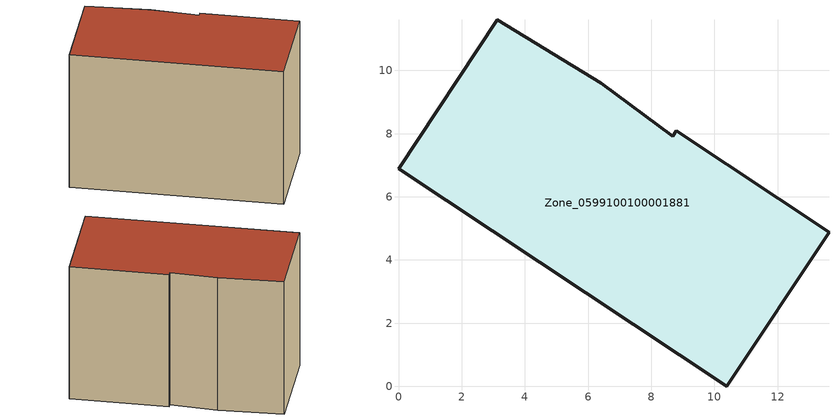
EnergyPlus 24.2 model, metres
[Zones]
Zone_0599100100001881
 floor ground (C_G): 3.13,11.61 6.42,9.6 8.68,7.92 8.79,8.1 13.63,4.88 10.39,0 0,6.88 z1.56
 wall outside (C_F): 10.39,0 13.63,4.88 8.79,8.1 8.68,7.92 6.42,9.6 3.13,11.61 0,6.88 10.39,0 z1.56:10.33
 roof outside (C_R): 6.42,9.6 3.13,11.61 0,6.88 10.39,0 13.63,4.88 8.79,8.1 8.68,7.92 z10.33
[BUILDING]
Pand.0599100100001881: North Axis=0; Terrain=City; Loads Convergence Tolerance Value=0.04; Temperature Convergence Tolerance Value=0.4; Solar Distribution=FullExterior; Maximum Number of Warmup Days=25; Minimum Number of Warmup Days=1
[Site:Location]
Rotterdam.The.Hague.AP_ZH_NLD Design_Conditions: Latitude=51.96; Longitude=4.45; Time Zone=1; Elevation=-4.5
[SITE:GROUNDTEMPERATURE:BUILDINGSURFACE]
18, 18, 18, 18, 18, 18, 18, 18, 18, 18, 18, 18
[MATERIAL] Thermal Absorptance=0.9; Solar Absorptance=0.7; Visible Absorptance=0.7
Name | Roughness | Thickness | Conductivity | Density | Specific Heat
G.TC.2006-2014 | MediumSmooth | 0.15 | 0.06 | 540 | 1210
F.TC.2006-2014 | Rough | 0.3 | 0.12 | 1920 | 840
R.TC.2006-2014 | MediumRough | 0.2 | 0.08 | 1500 | 1000
[CONSTRUCTION]
C_G: G.TC.2006-2014
C_F: F.TC.2006-2014
C_R: R.TC.2006-2014
[ZONE]
Zone_0599100100001881: Type=1; Multiplier=1; Ceiling Height=Autocalculate; Volume=Autocalculate; Floor Area=autocalculate; Part of Total Floor Area=Yes
[ZONEINFILTRATION:DESIGNFLOWRATE]
Infil_Zone_0599100100001881: Zone or ZoneList or Space or SpaceList=Zone_0599100100001881; Schedule=AlwaysOn; Design Flow Rate Calculation Method=Flow/Area; Flow Rate per Floor Area=0.0015; Constant Term Coefficient=1; Temperature Term Coefficient=0; Velocity Term Coefficient=0; Velocity Squared Term Coefficient=0
[HVACTEMPLATE:ZONE:IDEALLOADSAIRSYSTEM]
Zone_0599100100001881: Maximum Heating Supply Air Temperature=50; Minimum Cooling Supply Air Temperature=13; Maximum Heating Supply Air Humidity Ratio=0.0156; Minimum Cooling Supply Air Humidity Ratio=0.0077; Heating Limit=NoLimit; Cooling Limit=NoLimit; Dehumidification Control Type=ConstantSensibleHeatRatio; Cooling Sensible Heat Ratio=0.7; Dehumidification Setpoint=60; Humidification Control Type=None; Humidification Setpoint=30; Outdoor Air Method=None; Outdoor Air Flow Rate per Person=0.00944; Outdoor Air Flow Rate per Zone Floor Area=0; Outdoor Air Flow Rate per Zone=0; Demand Controlled Ventilation Type=None; Outdoor Air Economizer Type=NoEconomizer; Heat Recovery Type=None; Sensible Heat Recovery Effectiveness=0.7; Latent Heat Recovery Effectiveness=0.65
[ZONECONTROL:THERMOSTAT]
ThermostatControl_Zone_0599100100001881: Zone or ZoneList=Zone_0599100100001881; Control Type Schedule=DualSetpointControlType; Control 1=Thermostat_Zone_0599100100001881; Temperature Difference Between Cutout And Setpoint=0
[THERMOSTATSETPOINT:DUALSETPOINT]
Thermostat_Zone_0599100100001881: Heating Setpoint Temperature Schedule=HeatingSetpoint_Zone_0599100100001881; Cooling Setpoint Temperature Schedule=CoolingSetpoint_Zone_0599100100001881
[SCHEDULE:COMPACT]
HeatingSetpoint_Zone_0599100100001881: Through: 12/31, For: AllDays, Until: 24:00, 21
CoolingSetpoint_Zone_0599100100001881: Through: 12/31, For: AllDays, Until: 24:00, 24
DualSetpointControlType: Through: 12/31, For: AllDays, Until: 24:00, 4
AlwaysOn: Through: 12/31, For: AllDays, Until: 24:00, 1
